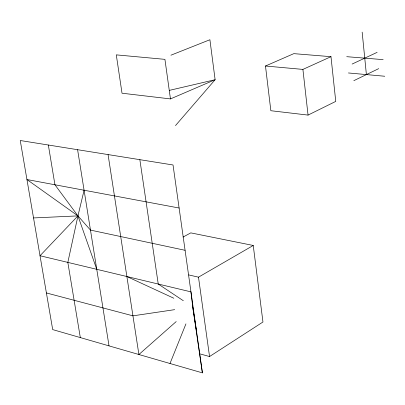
<?xml version="1.0" encoding="UTF-8"?>
<svg xmlns="http://www.w3.org/2000/svg" width="405" height="405" viewBox="0 0 405 405"><rect width="100%" height="100%" fill="white"/><g stroke="black" fill="none" stroke-linecap="round" stroke-linejoin="round"><path stroke-width="0.61" d="M84.088 190.228L77.952 215.885L67.832 262.394L80.311 337.583M169.999 363.503L185.935 323.878M175.502 125.57L215.121 79.709L209.906 39.736L170.94 55.196M176.205 321.575L138.9 354.512L108.069 154.583M199.25 353.681L209.547 356.537L262.961 322.005L253.241 245.47L190.785 232.875L183.055 237.062M188.715 274.924L198.49 277.162L253.241 245.47M308.053 115.091L335.755 101.397L330.981 56.68L293.817 53.642L265.483 66.015L270.849 110.717L308.053 115.091L302.91 69.407L330.981 56.68M353.828 80.676L378.695 68.637M352.122 64.061L377.111 52.356M170.459 98.911L164.926 59.353L116.291 54.867L122.026 93.221L170.459 98.911L215.121 79.709L169.376 90.376M174.666 309.658L132.936 315.839L46.403 292.952M33.534 217.936L77.952 215.885L90.472 230.096L185.085 250.305M346.741 56.685L383.15 59.631M348.427 72.966L384.75 76.246M265.483 66.015L302.91 69.407M179.111 208.018L26.943 179.531L77.952 215.885L96.76 269.315M202.399 372.868L52.691 329.599L20.25 140.52L173.031 164.982L202.399 372.868L192.734 306.98L190.957 291.868L40.019 255.737L77.952 215.885L54.943 184.776L48.342 145.02M126.871 276.524L173.831 298.242M183.328 300.723L158.244 284.037L139.852 159.671M77.593 149.703L109.026 345.88M192.734 306.98L196.729 332.713M198.49 277.162L209.547 356.537M362.156 32.132L366.398 74.591"/></g></svg>
